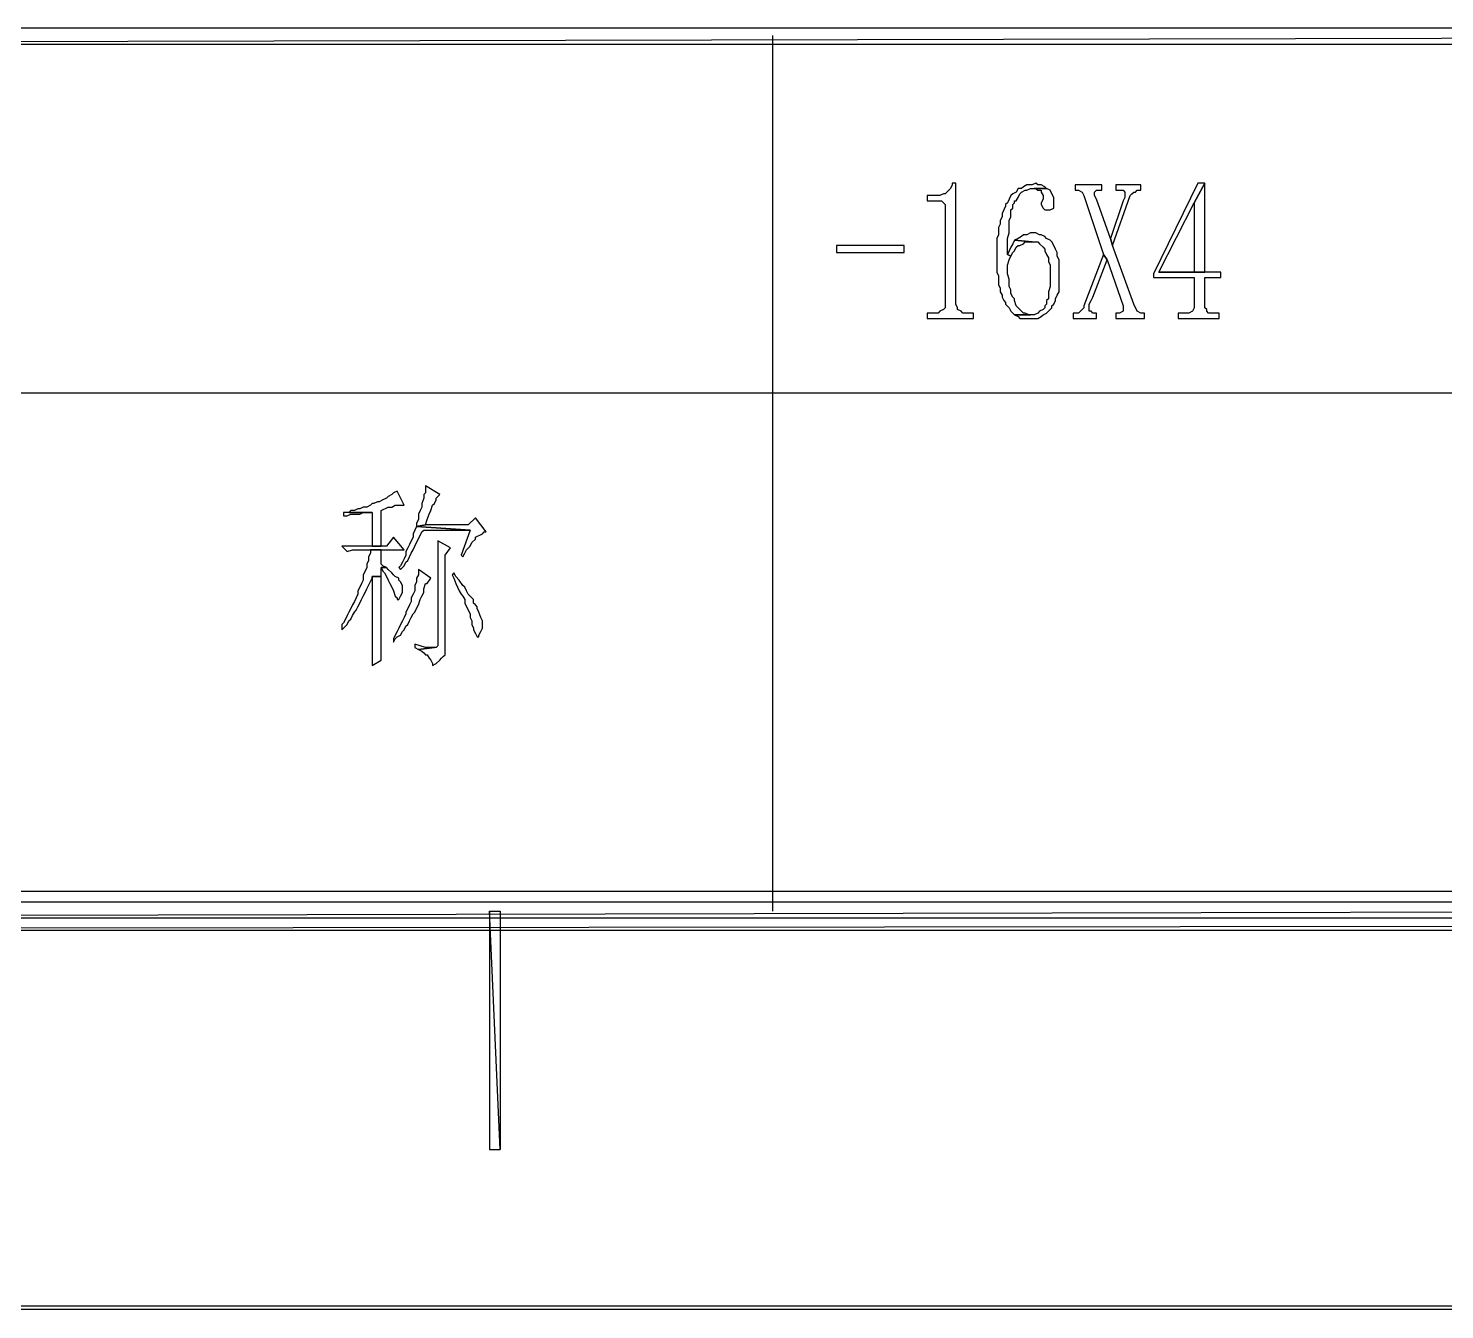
# Model space of a CAD drawing. Extents: x -15.4 to 0.8, y 0.3 to 11.8.
# Drawn here: x -13.871 to -13.208, y 0.567 to 1.167 of the extents above; entities that cross this region are included whole.
import ezdxf

# ---------------------------------------------------------------- set-up
doc = ezdxf.new("R2010")
doc.units = 0
doc.header["$MEASUREMENT"] = 0
doc.linetypes.add('AUSGEZOGEN', pattern=[0])
doc.layers.get('0').update_dxf_attribs({"linetype": 'AUSGEZOGEN'})

msp = doc.modelspace()

# ---------------------------------------------------------------- linework, layer by layer
for points in [[(-14.50878, 1.1669), (-14.50878, 1.1594), (-14.50878, 1.1594), (-11.15878, 1.1669), (-14.50878, 1.1669)], [(-14.50878, 1.1594), (-11.15878, 1.1669), (-11.15878, 1.1669), (-11.15878, 1.1594), (-14.50878, 1.1594)], [(-13.52295, 1.16356), (-13.52295, 0.75356)], [(-13.43711, 1.0944), (-13.43878, 1.0944), (-13.43878, 1.0944), (-13.43878, 1.09356), (-13.43878, 1.09356), (-13.43961, 1.0919), (-13.43961, 1.0919), (-13.44045, 1.09106), (-13.44045, 1.09106), (-13.44211, 1.0894), (-13.44211, 1.0894), (-13.44295, 1.0894), (-13.44295, 1.0894), (-13.44461, 1.08856), (-13.44461, 1.08856), (-13.45045, 1.08856), (-13.45045, 1.08856), (-13.45045, 1.08606), (-13.45045, 1.08606), (-13.44378, 1.08606), (-13.44378, 1.08606), (-13.44295, 1.08523), (-13.44295, 1.08523), (-13.44211, 1.0844), (-13.44211, 1.0844), (-13.44211, 1.03606), (-13.44211, 1.03606), (-13.44295, 1.03523), (-13.44295, 1.03523), (-13.44461, 1.0344), (-13.44461, 1.0344), (-13.44545, 1.03356), (-13.44545, 1.03356), (-13.45045, 1.03356), (-13.45045, 1.03356), (-13.45045, 1.03106), (-13.45045, 1.03106), (-13.42878, 1.03106), (-13.42878, 1.03106), (-13.42878, 1.03356), (-13.42878, 1.03356), (-13.43378, 1.03356), (-13.43378, 1.03356), (-13.43461, 1.0344), (-13.43461, 1.0344), (-13.43628, 1.03523), (-13.43628, 1.03523), (-13.43628, 1.03606), (-13.43628, 1.03606), (-13.43711, 1.03773), (-13.43711, 1.03773), (-13.43711, 1.0394), (-13.43711, 1.0944)], [(-13.39961, 1.0944), (-13.40128, 1.09356), (-13.40128, 1.09356), (-13.40378, 1.09356), (-13.40378, 1.09356), (-13.40545, 1.09273), (-13.40545, 1.09273), (-13.40628, 1.0919), (-13.40628, 1.0919), (-13.40795, 1.0919), (-13.40795, 1.0919), (-13.40878, 1.09023), (-13.40878, 1.09023), (-13.41045, 1.0894), (-13.41045, 1.0894), (-13.41128, 1.08856), (-13.41128, 1.08856), (-13.41211, 1.0869), (-13.41211, 1.0869), (-13.41295, 1.08523), (-13.41295, 1.08523), (-13.41378, 1.0844), (-13.41378, 1.0844), (-13.41378, 1.08356), (-13.41378, 1.08356), (-13.41545, 1.08023), (-13.41545, 1.08023), (-13.41545, 1.07856), (-13.41545, 1.07856), (-13.41628, 1.0769), (-13.41628, 1.0769), (-13.41628, 1.07523), (-13.41628, 1.07523), (-13.41711, 1.07356), (-13.41711, 1.07356), (-13.41711, 1.07023), (-13.41711, 1.07023), (-13.41795, 1.06856), (-13.41795, 1.06856), (-13.41795, 1.05273), (-13.41795, 1.05273), (-13.41711, 1.05106), (-13.41711, 1.05106), (-13.41711, 1.0469), (-13.41711, 1.0469), (-13.41628, 1.04523), (-13.41628, 1.04523), (-13.41628, 1.04356), (-13.41628, 1.04356), (-13.41545, 1.0419), (-13.41545, 1.0419), (-13.41545, 1.04106), (-13.41545, 1.04106), (-13.41461, 1.0394), (-13.41461, 1.0394), (-13.41378, 1.03856), (-13.41378, 1.03856), (-13.41378, 1.03773), (-13.41378, 1.03773), (-13.41211, 1.03606), (-13.41211, 1.03606), (-13.41128, 1.0344), (-13.41128, 1.0344), (-13.41045, 1.03356), (-13.41045, 1.03356), (-13.40961, 1.03273), (-13.40961, 1.03273), (-13.40211, 1.03273), (-13.40211, 1.03273), (-13.40295, 1.03273), (-13.40295, 1.03273), (-13.40461, 1.03356), (-13.40461, 1.03356), (-13.40545, 1.03356), (-13.40545, 1.03356), (-13.40628, 1.0344), (-13.40628, 1.0344), (-13.40795, 1.03606), (-13.40795, 1.03606), (-13.40878, 1.0369), (-13.40878, 1.0369), (-13.40961, 1.0394), (-13.40961, 1.0394), (-13.40961, 1.04023), (-13.40961, 1.04023), (-13.41045, 1.04106), (-13.41045, 1.04106), (-13.41128, 1.04273), (-13.41128, 1.04273), (-13.41128, 1.0444), (-13.41128, 1.0444), (-13.41211, 1.04606), (-13.41211, 1.04606), (-13.41211, 1.0494), (-13.41211, 1.0494), (-13.41295, 1.0519), (-13.41295, 1.0519), (-13.41295, 1.05606), (-13.41295, 1.05606), (-13.41211, 1.05856), (-13.41211, 1.05856), (-13.41128, 1.06023), (-13.41128, 1.06023), (-13.41295, 1.06106), (-13.41295, 1.06106), (-13.41295, 1.06856), (-13.41295, 1.06856), (-13.41211, 1.07106), (-13.41211, 1.07106), (-13.41211, 1.0769), (-13.41211, 1.0769), (-13.41128, 1.07856), (-13.41128, 1.07856), (-13.41128, 1.0819), (-13.41128, 1.0819), (-13.41045, 1.08273), (-13.41045, 1.08273), (-13.41045, 1.0844), (-13.41045, 1.0844), (-13.40961, 1.08523), (-13.40961, 1.08523), (-13.40961, 1.08606), (-13.40961, 1.08606), (-13.40878, 1.08606), (-13.40878, 1.08606), (-13.40795, 1.08773), (-13.40795, 1.08773), (-13.40711, 1.0894), (-13.40711, 1.0894), (-13.40628, 1.09023), (-13.40628, 1.09023), (-13.40461, 1.09106), (-13.40461, 1.09106), (-13.40378, 1.09106), (-13.40378, 1.09106), (-13.40211, 1.0919), (-13.40211, 1.0919), (-13.39461, 1.0919), (-13.39461, 1.0919), (-13.39545, 1.09273), (-13.39545, 1.09273), (-13.39711, 1.09356), (-13.39711, 1.09356), (-13.39878, 1.09356), (-13.39961, 1.0944)], [(-13.32045, 1.0944), (-13.32378, 1.0944), (-13.32378, 1.0944), (-13.34461, 1.0519), (-13.34461, 1.0519), (-13.34461, 1.05023), (-13.34461, 1.05023), (-13.32545, 1.05023), (-13.32545, 1.05023), (-13.32545, 1.03606), (-13.32545, 1.03606), (-13.32628, 1.0344), (-13.32628, 1.0344), (-13.32795, 1.03356), (-13.32795, 1.03356), (-13.33295, 1.03356), (-13.33295, 1.03356), (-13.33295, 1.03106), (-13.33295, 1.03106), (-13.31378, 1.03106), (-13.31378, 1.03106), (-13.31378, 1.03356), (-13.31378, 1.03356), (-13.31878, 1.03356), (-13.31878, 1.03356), (-13.31961, 1.0344), (-13.31961, 1.0344), (-13.31961, 1.03523), (-13.31961, 1.03523), (-13.32045, 1.03606), (-13.32045, 1.03606), (-13.32045, 1.05023), (-13.32045, 1.05023), (-13.31295, 1.05023), (-13.31295, 1.05023), (-13.31295, 1.05273), (-13.31295, 1.05273), (-13.34211, 1.05273), (-13.34211, 1.05273), (-13.32545, 1.08523), (-13.32045, 1.0944)], [(-13.32045, 1.0944), (-13.32545, 1.08523), (-13.32545, 1.08523), (-13.32545, 1.05273), (-13.32545, 1.05273), (-13.34211, 1.05273), (-13.34211, 1.05273), (-13.32045, 1.05273), (-13.32045, 1.0944)], [(-13.39461, 1.0919), (-13.40045, 1.0919), (-13.40045, 1.0919), (-13.39961, 1.0919), (-13.39961, 1.0919), (-13.39878, 1.09106), (-13.39878, 1.09106), (-13.39711, 1.09106), (-13.39711, 1.09106), (-13.39711, 1.09023), (-13.39711, 1.09023), (-13.39628, 1.08856), (-13.39628, 1.08856), (-13.39628, 1.0869), (-13.39628, 1.0869), (-13.39711, 1.08523), (-13.39711, 1.08523), (-13.39711, 1.0844), (-13.39711, 1.0844), (-13.39628, 1.08273), (-13.39628, 1.08273), (-13.39545, 1.0819), (-13.39545, 1.0819), (-13.39295, 1.0819), (-13.39295, 1.0819), (-13.39128, 1.08273), (-13.39128, 1.08273), (-13.39128, 1.08773), (-13.39128, 1.08773), (-13.39211, 1.0894), (-13.39211, 1.0894), (-13.39295, 1.09106), (-13.39461, 1.0919)], [(-13.36878, 1.09356), (-13.38128, 1.09356), (-13.38128, 1.09356), (-13.38128, 1.09106), (-13.38128, 1.09106), (-13.37961, 1.09106), (-13.37961, 1.09106), (-13.37795, 1.09023), (-13.37795, 1.09023), (-13.37711, 1.08856), (-13.37711, 1.08856), (-13.36795, 1.06106), (-13.36795, 1.06106), (-13.36628, 1.05856), (-13.36628, 1.05856), (-13.35878, 1.0369), (-13.35878, 1.0369), (-13.35878, 1.0344), (-13.35878, 1.0344), (-13.36045, 1.03356), (-13.36045, 1.03356), (-13.36211, 1.03356), (-13.36211, 1.03356), (-13.36211, 1.03106), (-13.36211, 1.03106), (-13.34878, 1.03106), (-13.34878, 1.03106), (-13.34878, 1.03356), (-13.34878, 1.03356), (-13.35045, 1.03356), (-13.35045, 1.03356), (-13.35211, 1.0344), (-13.35211, 1.0344), (-13.35378, 1.03773), (-13.35378, 1.03773), (-13.36378, 1.06523), (-13.36378, 1.06523), (-13.36461, 1.06856), (-13.36461, 1.06856), (-13.37128, 1.0869), (-13.37128, 1.0869), (-13.37211, 1.08856), (-13.37211, 1.08856), (-13.37211, 1.09023), (-13.37211, 1.09023), (-13.37128, 1.09106), (-13.37128, 1.09106), (-13.36878, 1.09106), (-13.36878, 1.09356)], [(-13.35045, 1.09356), (-13.36211, 1.09356), (-13.36211, 1.09356), (-13.36211, 1.09106), (-13.36211, 1.09106), (-13.35878, 1.09106), (-13.35878, 1.09106), (-13.35795, 1.09023), (-13.35795, 1.09023), (-13.35795, 1.08773), (-13.35795, 1.08773), (-13.35878, 1.08606), (-13.35878, 1.08606), (-13.36461, 1.06856), (-13.36461, 1.06856), (-13.36378, 1.06523), (-13.36378, 1.06523), (-13.35545, 1.08856), (-13.35545, 1.08856), (-13.35461, 1.0894), (-13.35461, 1.0894), (-13.35378, 1.09023), (-13.35378, 1.09023), (-13.35295, 1.09023), (-13.35295, 1.09023), (-13.35211, 1.09106), (-13.35211, 1.09106), (-13.35045, 1.09106), (-13.35045, 1.09356)], [(-13.40128, 1.07106), (-13.40211, 1.07106), (-13.40211, 1.07106), (-13.40378, 1.07023), (-13.40378, 1.07023), (-13.40545, 1.07023), (-13.40545, 1.07023), (-13.40628, 1.0694), (-13.40628, 1.0694), (-13.40795, 1.06856), (-13.40795, 1.06856), (-13.40961, 1.06773), (-13.40961, 1.06773), (-13.40128, 1.0669), (-13.40128, 1.0669), (-13.39878, 1.0669), (-13.39878, 1.0669), (-13.39795, 1.06606), (-13.39795, 1.06606), (-13.39628, 1.0644), (-13.39628, 1.0644), (-13.39545, 1.06356), (-13.39545, 1.06356), (-13.39545, 1.06273), (-13.39545, 1.06273), (-13.39461, 1.06106), (-13.39461, 1.06106), (-13.39378, 1.0594), (-13.39378, 1.0594), (-13.39378, 1.05773), (-13.39378, 1.05773), (-13.39295, 1.05606), (-13.39295, 1.05606), (-13.39295, 1.04606), (-13.39295, 1.04606), (-13.39378, 1.04356), (-13.39378, 1.04356), (-13.39378, 1.04023), (-13.39378, 1.04023), (-13.39461, 1.0394), (-13.39461, 1.0394), (-13.39461, 1.03773), (-13.39461, 1.03773), (-13.39545, 1.0369), (-13.39545, 1.0369), (-13.39545, 1.03606), (-13.39545, 1.03606), (-13.39628, 1.03523), (-13.39628, 1.03523), (-13.39795, 1.0344), (-13.39795, 1.0344), (-13.39878, 1.03356), (-13.39878, 1.03356), (-13.40045, 1.03273), (-13.40045, 1.03273), (-13.40961, 1.03273), (-13.40961, 1.03273), (-13.40795, 1.0319), (-13.40795, 1.0319), (-13.40711, 1.03106), (-13.40711, 1.03106), (-13.39878, 1.03106), (-13.39878, 1.03106), (-13.39711, 1.0319), (-13.39711, 1.0319), (-13.39628, 1.03273), (-13.39628, 1.03273), (-13.39461, 1.03356), (-13.39461, 1.03356), (-13.39378, 1.0344), (-13.39378, 1.0344), (-13.39211, 1.03606), (-13.39211, 1.03606), (-13.39211, 1.0369), (-13.39211, 1.0369), (-13.39128, 1.03773), (-13.39128, 1.03773), (-13.39045, 1.0394), (-13.39045, 1.0394), (-13.39045, 1.04023), (-13.39045, 1.04023), (-13.38961, 1.0419), (-13.38961, 1.0419), (-13.38878, 1.04356), (-13.38878, 1.04356), (-13.38878, 1.05856), (-13.38878, 1.05856), (-13.38961, 1.06023), (-13.38961, 1.06023), (-13.38961, 1.0619), (-13.38961, 1.0619), (-13.39045, 1.06356), (-13.39045, 1.06356), (-13.39128, 1.06523), (-13.39128, 1.06523), (-13.39211, 1.0669), (-13.39211, 1.0669), (-13.39295, 1.06773), (-13.39295, 1.06773), (-13.39461, 1.06856), (-13.39461, 1.06856), (-13.39545, 1.0694), (-13.39545, 1.0694), (-13.39711, 1.07023), (-13.39711, 1.07023), (-13.39795, 1.07023), (-13.39795, 1.07023), (-13.39961, 1.07106), (-13.40128, 1.07106)], [(-13.46128, 1.0619), (-13.46128, 1.06523), (-13.46128, 1.06523), (-13.49295, 1.06523), (-13.49295, 1.06523), (-13.49295, 1.0619), (-13.49295, 1.0619), (-13.46128, 1.0619), (-13.46128, 1.0619)], [(-13.40961, 1.06773), (-13.41045, 1.06606), (-13.41045, 1.06606), (-13.41128, 1.0644), (-13.41128, 1.0644), (-13.41211, 1.06273), (-13.41211, 1.06273), (-13.41295, 1.06106), (-13.41295, 1.06106), (-13.41128, 1.06023), (-13.41128, 1.06023), (-13.41045, 1.0619), (-13.41045, 1.0619), (-13.40961, 1.06273), (-13.40961, 1.06273), (-13.40878, 1.0644), (-13.40878, 1.0644), (-13.40795, 1.06523), (-13.40795, 1.06523), (-13.40711, 1.06523), (-13.40711, 1.06523), (-13.40545, 1.06606), (-13.40545, 1.06606), (-13.40461, 1.0669), (-13.40461, 1.0669), (-13.40128, 1.0669), (-13.40961, 1.06773)], [(-13.36795, 1.06106), (-13.37711, 1.0369), (-13.37711, 1.0369), (-13.37711, 1.03606), (-13.37711, 1.03606), (-13.37878, 1.0344), (-13.37878, 1.0344), (-13.37961, 1.03356), (-13.37961, 1.03356), (-13.38211, 1.03356), (-13.38211, 1.03356), (-13.38211, 1.03106), (-13.38211, 1.03106), (-13.37128, 1.03106), (-13.37128, 1.03106), (-13.37128, 1.03356), (-13.37128, 1.03356), (-13.37295, 1.03356), (-13.37295, 1.03356), (-13.37378, 1.0344), (-13.37378, 1.0344), (-13.37461, 1.0344), (-13.37461, 1.0344), (-13.37461, 1.03773), (-13.37461, 1.03773), (-13.37378, 1.0394), (-13.37378, 1.0394), (-13.37295, 1.04106), (-13.37295, 1.04106), (-13.36628, 1.05856), (-13.36795, 1.06106)], [(-11.15878, 0.99606), (-14.50878, 0.99606)], [(-13.69878, 0.95023), (-13.70045, 0.9494), (-13.70045, 0.9494), (-13.70128, 0.94856), (-13.70128, 0.94856), (-13.70295, 0.94773), (-13.70295, 0.94773), (-13.70378, 0.9469), (-13.70378, 0.9469), (-13.70545, 0.94606), (-13.70545, 0.94606), (-13.70711, 0.94523), (-13.70711, 0.94523), (-13.70795, 0.94523), (-13.70795, 0.94523), (-13.70961, 0.9444), (-13.70961, 0.9444), (-13.71045, 0.9444), (-13.71045, 0.9444), (-13.71128, 0.94356), (-13.71128, 0.94356), (-13.71295, 0.94273), (-13.71295, 0.94273), (-13.71461, 0.94273), (-13.71461, 0.94273), (-13.71628, 0.9419), (-13.71628, 0.9419), (-13.71711, 0.9419), (-13.71711, 0.9419), (-13.71878, 0.94106), (-13.71878, 0.94106), (-13.72045, 0.94106), (-13.72045, 0.94106), (-13.72128, 0.94023), (-13.72128, 0.94023), (-13.71045, 0.94023), (-13.71045, 0.94023), (-13.71045, 0.9244), (-13.71045, 0.9244), (-13.70628, 0.9244), (-13.70628, 0.9244), (-13.70628, 0.94106), (-13.70628, 0.94106), (-13.70295, 0.94273), (-13.70295, 0.94273), (-13.70128, 0.94273), (-13.70128, 0.94273), (-13.69961, 0.94356), (-13.69961, 0.94356), (-13.69545, 0.94356), (-13.69878, 0.95023)], [(-13.68545, 0.95273), (-13.68545, 0.9494), (-13.68545, 0.9494), (-13.68628, 0.94856), (-13.68628, 0.94856), (-13.68628, 0.9469), (-13.68628, 0.9469), (-13.68711, 0.9444), (-13.68711, 0.9444), (-13.68711, 0.94273), (-13.68711, 0.94273), (-13.68795, 0.94106), (-13.68795, 0.94106), (-13.68878, 0.9394), (-13.68878, 0.9394), (-13.68878, 0.9369), (-13.68878, 0.9369), (-13.68961, 0.93523), (-13.68961, 0.93523), (-13.68961, 0.93356), (-13.68961, 0.93356), (-13.68545, 0.9344), (-13.68545, 0.9344), (-13.68461, 0.9369), (-13.68461, 0.9369), (-13.68378, 0.9394), (-13.68378, 0.9394), (-13.68295, 0.94106), (-13.68295, 0.94106), (-13.68211, 0.94356), (-13.68211, 0.94356), (-13.68128, 0.9444), (-13.68128, 0.9444), (-13.68045, 0.94606), (-13.68045, 0.94606), (-13.68045, 0.9469), (-13.68045, 0.9469), (-13.67961, 0.94773), (-13.67961, 0.94773), (-13.67878, 0.94856), (-13.68545, 0.95273)], [(-13.72128, 0.94023), (-13.72378, 0.94023), (-13.72378, 0.94023), (-13.72378, 0.93856), (-13.72378, 0.93856), (-13.72211, 0.93856), (-13.72211, 0.93856), (-13.72045, 0.9394), (-13.72045, 0.9394), (-13.71628, 0.9394), (-13.71628, 0.9394), (-13.71461, 0.94023), (-13.71461, 0.94023), (-13.71045, 0.94023), (-13.72128, 0.94023)], [(-13.66211, 0.93773), (-13.66545, 0.9344), (-13.66545, 0.9344), (-13.68545, 0.9344), (-13.68545, 0.9344), (-13.68961, 0.93356), (-13.68961, 0.93356), (-13.66461, 0.9319), (-13.66461, 0.9319), (-13.66878, 0.92023), (-13.66878, 0.92023), (-13.66795, 0.9194), (-13.66795, 0.9194), (-13.66711, 0.92106), (-13.66711, 0.92106), (-13.66628, 0.92273), (-13.66628, 0.92273), (-13.66461, 0.9244), (-13.66461, 0.9244), (-13.66378, 0.92606), (-13.66378, 0.92606), (-13.66211, 0.92773), (-13.66211, 0.92773), (-13.66211, 0.92856), (-13.66211, 0.92856), (-13.65878, 0.93023), (-13.65878, 0.93023), (-13.65795, 0.93106), (-13.65795, 0.93106), (-13.65711, 0.93106), (-13.66211, 0.93773)], [(-13.68961, 0.93356), (-13.69128, 0.93023), (-13.69128, 0.93023), (-13.69128, 0.92856), (-13.69128, 0.92856), (-13.69211, 0.9269), (-13.69211, 0.9269), (-13.69295, 0.92523), (-13.69295, 0.92523), (-13.69378, 0.92356), (-13.69378, 0.92356), (-13.69461, 0.9219), (-13.69461, 0.9219), (-13.69461, 0.92023), (-13.69461, 0.92023), (-13.69545, 0.91856), (-13.69545, 0.91856), (-13.69628, 0.9169), (-13.69628, 0.9169), (-13.69711, 0.91523), (-13.69711, 0.91523), (-13.69795, 0.9144), (-13.69795, 0.9144), (-13.69711, 0.91356), (-13.69711, 0.91356), (-13.69628, 0.9144), (-13.69628, 0.9144), (-13.69545, 0.91523), (-13.69545, 0.91523), (-13.69461, 0.9169), (-13.69461, 0.9169), (-13.69378, 0.91773), (-13.69378, 0.91773), (-13.69295, 0.9194), (-13.69295, 0.9194), (-13.69211, 0.92106), (-13.69211, 0.92106), (-13.69128, 0.92273), (-13.69128, 0.92273), (-13.69045, 0.9244), (-13.69045, 0.9244), (-13.68961, 0.92606), (-13.68961, 0.92606), (-13.68795, 0.9294), (-13.68795, 0.9294), (-13.68711, 0.93106), (-13.68711, 0.93106), (-13.68628, 0.9319), (-13.68628, 0.9319), (-13.66461, 0.9319), (-13.68961, 0.93356)], [(-13.70045, 0.92856), (-13.70378, 0.9244), (-13.70378, 0.9244), (-13.72461, 0.9244), (-13.72461, 0.9244), (-13.72211, 0.9219), (-13.72211, 0.9219), (-13.71961, 0.92273), (-13.71961, 0.92273), (-13.69545, 0.92273), (-13.70045, 0.92856)], [(-13.70628, 0.92273), (-13.71128, 0.92273), (-13.71128, 0.92273), (-13.71128, 0.92106), (-13.71128, 0.92106), (-13.71211, 0.9194), (-13.71211, 0.9194), (-13.71211, 0.91773), (-13.71211, 0.91773), (-13.71295, 0.91606), (-13.71295, 0.91606), (-13.71295, 0.9144), (-13.71295, 0.9144), (-13.71378, 0.91273), (-13.71378, 0.91273), (-13.71461, 0.91106), (-13.71461, 0.91106), (-13.71461, 0.90856), (-13.71461, 0.90856), (-13.71545, 0.9069), (-13.71545, 0.9069), (-13.71628, 0.90523), (-13.71628, 0.90523), (-13.71711, 0.90356), (-13.71711, 0.90356), (-13.71711, 0.9019), (-13.71711, 0.9019), (-13.71795, 0.90023), (-13.71795, 0.90023), (-13.71878, 0.89856), (-13.71878, 0.89856), (-13.71961, 0.8969), (-13.71961, 0.8969), (-13.72045, 0.89523), (-13.72045, 0.89523), (-13.72128, 0.89356), (-13.72128, 0.89356), (-13.72211, 0.8919), (-13.72211, 0.8919), (-13.72295, 0.89023), (-13.72295, 0.89023), (-13.72378, 0.88856), (-13.72378, 0.88856), (-13.72461, 0.88773), (-13.72461, 0.88773), (-13.72461, 0.88523), (-13.72461, 0.88523), (-13.72295, 0.8869), (-13.72295, 0.8869), (-13.72211, 0.88773), (-13.72211, 0.88773), (-13.72128, 0.8894), (-13.72128, 0.8894), (-13.72045, 0.89023), (-13.72045, 0.89023), (-13.71961, 0.8919), (-13.71961, 0.8919), (-13.71878, 0.89356), (-13.71878, 0.89356), (-13.71795, 0.8944), (-13.71795, 0.8944), (-13.71711, 0.89606), (-13.71711, 0.89606), (-13.71628, 0.89773), (-13.71628, 0.89773), (-13.71545, 0.8994), (-13.71545, 0.8994), (-13.71461, 0.90106), (-13.71461, 0.90106), (-13.71378, 0.90273), (-13.71378, 0.90273), (-13.71295, 0.9044), (-13.71295, 0.9044), (-13.71211, 0.90606), (-13.71211, 0.90606), (-13.71045, 0.9094), (-13.71045, 0.9094), (-13.71045, 0.91023), (-13.71045, 0.91023), (-13.70628, 0.91023), (-13.70628, 0.91023), (-13.70628, 0.9144), (-13.70628, 0.9144), (-13.70378, 0.9144), (-13.70378, 0.9144), (-13.70545, 0.91523), (-13.70545, 0.91523), (-13.70628, 0.91606), (-13.70628, 0.92273)], [(-13.67961, 0.9269), (-13.67961, 0.87773), (-13.67961, 0.87773), (-13.68045, 0.8769), (-13.68045, 0.8769), (-13.68128, 0.8769), (-13.68128, 0.8769), (-13.68878, 0.87606), (-13.68878, 0.87606), (-13.68711, 0.87523), (-13.68711, 0.87523), (-13.68628, 0.8744), (-13.68628, 0.8744), (-13.68545, 0.87356), (-13.68545, 0.87356), (-13.68461, 0.87356), (-13.68461, 0.87356), (-13.68378, 0.8719), (-13.68378, 0.8719), (-13.68295, 0.87106), (-13.68295, 0.87106), (-13.68211, 0.8694), (-13.68211, 0.8694), (-13.68211, 0.86856), (-13.68211, 0.86856), (-13.68045, 0.8694), (-13.68045, 0.8694), (-13.67878, 0.87106), (-13.67878, 0.87106), (-13.67795, 0.8719), (-13.67795, 0.8719), (-13.67711, 0.87273), (-13.67711, 0.87273), (-13.67628, 0.87356), (-13.67628, 0.87356), (-13.67628, 0.92023), (-13.67628, 0.92023), (-13.67378, 0.92356), (-13.67961, 0.9269)], [(-13.70628, 0.91023), (-13.71045, 0.91023), (-13.71045, 0.91023), (-13.71045, 0.86856), (-13.71045, 0.86856), (-13.70628, 0.87106), (-13.70628, 0.87106), (-13.70628, 0.90773), (-13.70628, 0.91023)], [(-13.70378, 0.9144), (-13.70628, 0.9144), (-13.70628, 0.9144), (-13.70545, 0.91273), (-13.70545, 0.91273), (-13.70461, 0.9119), (-13.70461, 0.9119), (-13.70378, 0.91023), (-13.70378, 0.91023), (-13.70295, 0.90856), (-13.70295, 0.90856), (-13.70211, 0.9069), (-13.70211, 0.9069), (-13.70128, 0.90523), (-13.70128, 0.90523), (-13.70045, 0.90356), (-13.70045, 0.90356), (-13.69961, 0.90106), (-13.69961, 0.90106), (-13.69878, 0.90023), (-13.69878, 0.90023), (-13.69878, 0.8994), (-13.69878, 0.8994), (-13.69795, 0.8994), (-13.69795, 0.8994), (-13.69711, 0.90106), (-13.69711, 0.90106), (-13.69628, 0.90273), (-13.69628, 0.90273), (-13.69628, 0.90606), (-13.69628, 0.90606), (-13.69711, 0.90773), (-13.69711, 0.90773), (-13.69795, 0.90856), (-13.69795, 0.90856), (-13.69795, 0.9094), (-13.69795, 0.9094), (-13.69961, 0.91023), (-13.69961, 0.91023), (-13.70045, 0.91106), (-13.70045, 0.91106), (-13.70128, 0.9119), (-13.70128, 0.9119), (-13.70295, 0.91356), (-13.70378, 0.9144)], [(-13.68878, 0.91356), (-13.68878, 0.91106), (-13.68878, 0.91106), (-13.68961, 0.9094), (-13.68961, 0.9094), (-13.68961, 0.90773), (-13.68961, 0.90773), (-13.69045, 0.90606), (-13.69045, 0.90606), (-13.69045, 0.90356), (-13.69045, 0.90356), (-13.69128, 0.9019), (-13.69128, 0.9019), (-13.69211, 0.90023), (-13.69211, 0.90023), (-13.69211, 0.89856), (-13.69211, 0.89856), (-13.69295, 0.8969), (-13.69295, 0.8969), (-13.69378, 0.89523), (-13.69378, 0.89523), (-13.69461, 0.89356), (-13.69461, 0.89356), (-13.69461, 0.89273), (-13.69461, 0.89273), (-13.69545, 0.89106), (-13.69545, 0.89106), (-13.69628, 0.8894), (-13.69628, 0.8894), (-13.69711, 0.88773), (-13.69711, 0.88773), (-13.69795, 0.88606), (-13.69795, 0.88606), (-13.69878, 0.8844), (-13.69878, 0.8844), (-13.69961, 0.88273), (-13.69961, 0.88273), (-13.70045, 0.88106), (-13.70045, 0.88106), (-13.70045, 0.8794), (-13.70045, 0.8794), (-13.69961, 0.88106), (-13.69961, 0.88106), (-13.69878, 0.8819), (-13.69878, 0.8819), (-13.69711, 0.88273), (-13.69711, 0.88273), (-13.69628, 0.8844), (-13.69628, 0.8844), (-13.69545, 0.88523), (-13.69545, 0.88523), (-13.69461, 0.8869), (-13.69461, 0.8869), (-13.69378, 0.88773), (-13.69378, 0.88773), (-13.69295, 0.8894), (-13.69295, 0.8894), (-13.69211, 0.89106), (-13.69211, 0.89106), (-13.69128, 0.89273), (-13.69128, 0.89273), (-13.69045, 0.89356), (-13.69045, 0.89356), (-13.68961, 0.89523), (-13.68961, 0.89523), (-13.68878, 0.8969), (-13.68878, 0.8969), (-13.68795, 0.8994), (-13.68795, 0.8994), (-13.68711, 0.90106), (-13.68711, 0.90106), (-13.68628, 0.90273), (-13.68628, 0.90273), (-13.68628, 0.9044), (-13.68628, 0.9044), (-13.68545, 0.9069), (-13.68545, 0.9069), (-13.68461, 0.9069), (-13.68461, 0.9069), (-13.68295, 0.9094), (-13.68878, 0.91356)], [(-13.67211, 0.9119), (-13.67295, 0.91106), (-13.67295, 0.91106), (-13.67211, 0.9094), (-13.67211, 0.9094), (-13.67128, 0.9069), (-13.67128, 0.9069), (-13.67045, 0.90523), (-13.67045, 0.90523), (-13.66961, 0.90356), (-13.66961, 0.90356), (-13.66878, 0.9019), (-13.66878, 0.9019), (-13.66795, 0.90106), (-13.66795, 0.90106), (-13.66711, 0.8994), (-13.66711, 0.8994), (-13.66711, 0.89773), (-13.66711, 0.89773), (-13.66545, 0.8944), (-13.66545, 0.8944), (-13.66461, 0.89273), (-13.66461, 0.89273), (-13.66461, 0.89106), (-13.66461, 0.89106), (-13.66378, 0.8894), (-13.66378, 0.8894), (-13.66378, 0.88773), (-13.66378, 0.88773), (-13.66295, 0.88606), (-13.66295, 0.88606), (-13.66295, 0.88523), (-13.66295, 0.88523), (-13.66211, 0.88356), (-13.66211, 0.88356), (-13.66128, 0.8819), (-13.66128, 0.8819), (-13.66045, 0.8819), (-13.66045, 0.8819), (-13.66045, 0.88273), (-13.66045, 0.88273), (-13.65961, 0.8844), (-13.65961, 0.8844), (-13.65878, 0.88606), (-13.65878, 0.88606), (-13.65878, 0.8894), (-13.65878, 0.8894), (-13.65961, 0.89106), (-13.65961, 0.89106), (-13.66045, 0.89356), (-13.66045, 0.89356), (-13.66128, 0.89523), (-13.66128, 0.89523), (-13.66128, 0.89606), (-13.66128, 0.89606), (-13.66211, 0.8969), (-13.66211, 0.8969), (-13.66295, 0.89773), (-13.66295, 0.89773), (-13.66295, 0.8994), (-13.66295, 0.8994), (-13.66378, 0.90023), (-13.66378, 0.90023), (-13.66545, 0.9019), (-13.66545, 0.9019), (-13.66628, 0.90356), (-13.66628, 0.90356), (-13.66711, 0.90523), (-13.66711, 0.90523), (-13.66795, 0.90606), (-13.66795, 0.90606), (-13.66961, 0.90856), (-13.66961, 0.90856), (-13.67128, 0.91023), (-13.67128, 0.91023), (-13.67211, 0.9119), (-13.67211, 0.9119)], [(-13.69045, 0.87856), (-13.69045, 0.8769), (-13.69045, 0.8769), (-13.68878, 0.87606), (-13.68878, 0.87606), (-13.68128, 0.8769), (-13.68128, 0.8769), (-13.68545, 0.8769), (-13.68545, 0.8769), (-13.68795, 0.87773), (-13.69045, 0.87856)], [(-14.91878, 0.76273), (-14.91878, 0.7444), (-14.91878, 0.7444), (0.07205, 0.76273), (-14.91878, 0.76273)], [(-14.91878, 0.7444), (0.07205, 0.76273), (0.07205, 0.76273), (0.09039, 0.7444), (-14.91878, 0.7444)], [(-14.50878, 0.75773), (-14.50878, 0.75023), (-14.50878, 0.75023), (-11.15878, 0.75773), (-14.50878, 0.75773)], [(-14.50878, 0.75023), (-11.15878, 0.75773), (-11.15878, 0.75773), (-11.15878, 0.75023), (-14.50878, 0.75023)], [(-13.65545, 0.6419), (-13.65045, 0.6419), (-13.65045, 0.6419), (-13.65545, 0.75356), (-13.65545, 0.6419)], [(-13.65045, 0.6419), (-13.65545, 0.75356), (-13.65545, 0.75356), (-13.65045, 0.75356), (-13.65045, 0.6419)], [(-15.38378, 0.56856), (-15.38378, 0.5669), (-15.38378, 0.5669), (0.26622, 0.56856), (-15.38378, 0.56856)], [(-15.38378, 0.5669), (0.26622, 0.56856), (0.26622, 0.56856), (0.26872, 0.5669), (-15.38378, 0.5669)]]:
    msp.add_lwpolyline(points)

doc.saveas('drawing.dxf')
